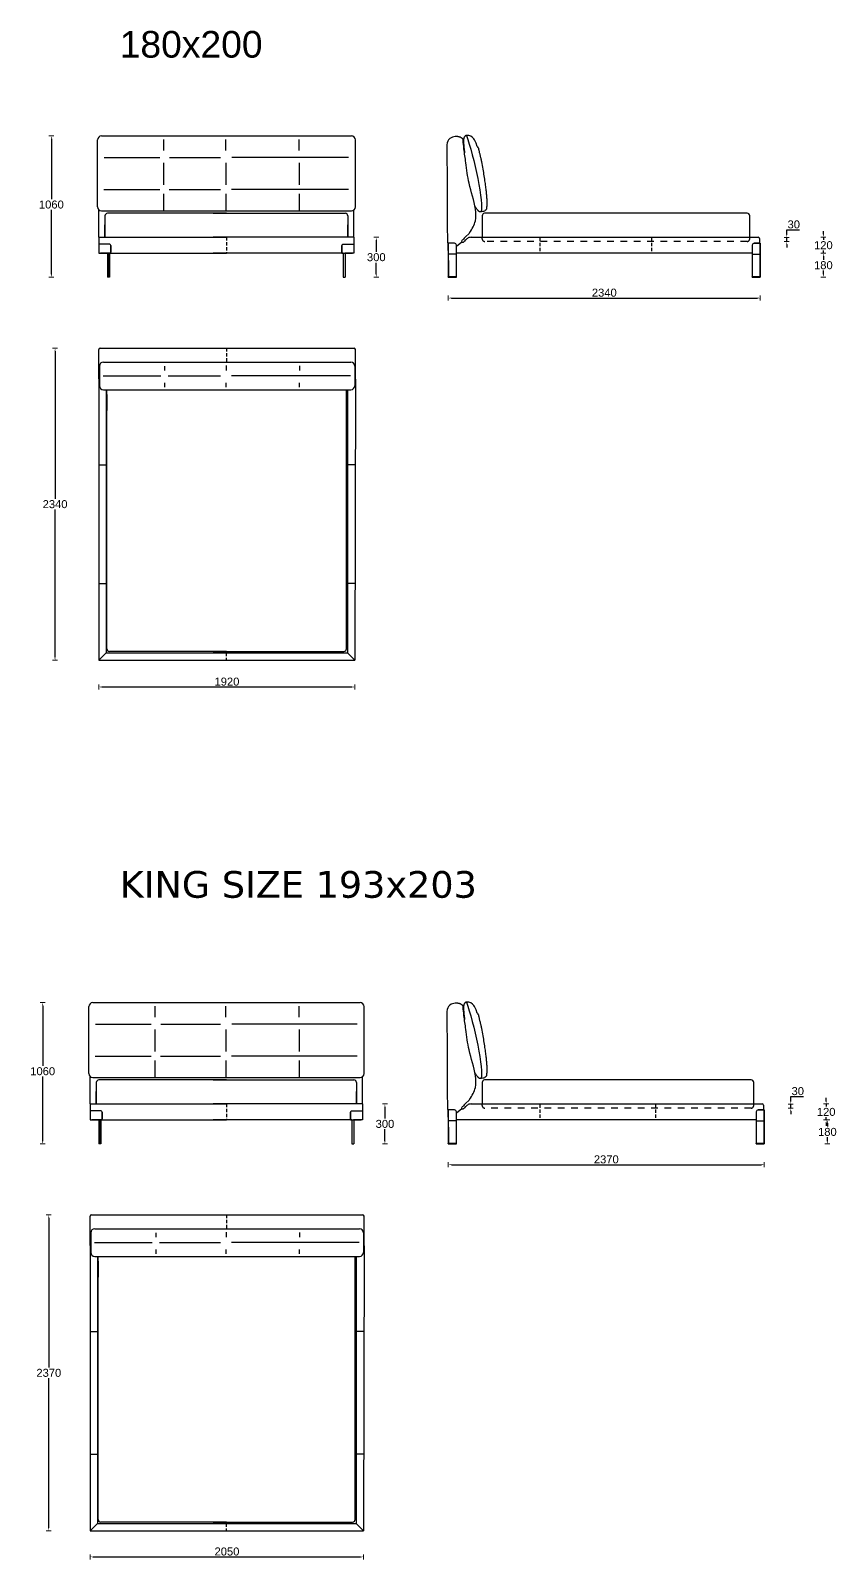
# Model space of a CAD drawing. Extents: x 97888 to 119468, y -91208 to -79661.
# Drawn here: x 104878 to 110922, y -91127 to -79661 of the extents above; entities that cross this region are included whole.
import ezdxf

# ---------------------------------------------------------------- set-up
doc = ezdxf.new("R2010")
doc.units = 0
doc.header["$MEASUREMENT"] = 0
doc.linetypes.add('TRATTEGGIATA', pattern=[0.75, 0.5, -0.25])
doc.linetypes.add('TRATTEGGIATO', pattern=[10, 5, -5])
doc.layers.get('0').update_dxf_attribs({"linetype": 'CONTINUOUS'})
doc.layers.get('Defpoints').update_dxf_attribs({"linetype": 'CONTINUOUS'})
doc.layers.add('_QUOTE', color=1, linetype='CONTINUOUS', lineweight=9)
doc.layers.add('ARREDO', color=7, linetype='CONTINUOUS')
doc.styles.get("Standard").update_dxf_attribs({"font": 'arial.ttf'})
doc.dimstyles.new('1_1', dxfattribs={"dimscale": 15, "dimtxt": 4, "dimasz": 1.5, "dimexe": 1.25, "dimexo": 2, "dimtad": 1, "dimtih": 1, "dimtoh": 1, "dimdec": 0, "dimtxsty": 'Standard', "dimcen": 2.5, "dimclrd": 256, "dimclre": 256, "dimclrt": 256, "dimadec": 0, "dimazin": 0, "dimtfac": 1, "dimtdec": 0, "dimtmove": 0, "dimatfit": 3, "dimfxl": 1.25, "dimfxlon": 1, "dimlwe": 0, "dimarcsym": 0})

# ---------------------------------------------------------------- blocks, each defined once
blk = doc.blocks.new('*D35')
at = {"layer": '_QUOTE', "lineweight": -2, "transparency": 16777216}
for p, q in [((110550, -81190), (110550, -81155)), ((110550, -81155), (110645, -81155)), ((110550, -81243), (110550, -81213)), ((110550, -81265), (110550, -81288))]:
    blk.add_line(p, q, dxfattribs=at)
at = {"layer": '_QUOTE', "lineweight": 0, "transparency": 16777216}
for p, q in [((110531, -81213), (110568, -81213)), ((110531, -81243), (110568, -81243))]:
    blk.add_line(p, q, dxfattribs=at)
at = {"layer": '_QUOTE', "transparency": 16777216}
for points in [[(110546, -81190), (110553, -81190), (110550, -81213)], [(110546, -81265), (110553, -81265), (110550, -81243)]]:
    blk.add_solid(points, dxfattribs=at)
at = {"layer": 'Defpoints', "color": 0, "transparency": 16777216}
for p in [(109011, -81213), (109011, -81243), (110550, -81243)]:
    blk.add_point(p, dxfattribs=at)
at = {"layer": '_QUOTE', "transparency": 16777216, "insert": (110602, -81115), "char_height": 60, "attachment_point": 5}
blk.add_mtext('30', dxfattribs=at)
blk = doc.blocks.new('*D36')
at = {"layer": '_QUOTE', "lineweight": 0, "transparency": 16777216}
for p, q in [((105391, -84565), (105391, -84603)), ((107311, -84565), (107311, -84603))]:
    blk.add_line(p, q, dxfattribs=at)
at = {"layer": '_QUOTE', "lineweight": -2, "transparency": 16777216}
blk.add_line((105413, -84584), (107288, -84584), dxfattribs=at)
at = {"layer": '_QUOTE', "transparency": 16777216}
for points in [[(105413, -84580), (105413, -84588), (105391, -84584)], [(107288, -84580), (107288, -84588), (107311, -84584)]]:
    blk.add_solid(points, dxfattribs=at)
at = {"layer": 'Defpoints', "color": 0, "transparency": 16777216}
for p in [(105391, -83980), (107311, -83984), (107311, -84584)]:
    blk.add_point(p, dxfattribs=at)
at = {"layer": '_QUOTE', "transparency": 16777216, "insert": (106351, -84544), "char_height": 60, "attachment_point": 5}
blk.add_mtext('1920', dxfattribs=at)
blk = doc.blocks.new('*D37')
at = {"layer": '_QUOTE', "lineweight": 0, "transparency": 16777216}
for p, q in [((108011, -81648), (108011, -81686)), ((110351, -81648), (110351, -81686))]:
    blk.add_line(p, q, dxfattribs=at)
at = {"layer": '_QUOTE', "lineweight": -2, "transparency": 16777216}
blk.add_line((108034, -81667), (110329, -81667), dxfattribs=at)
at = {"layer": '_QUOTE', "transparency": 16777216}
for points in [[(108034, -81663), (108034, -81671), (108011, -81667)], [(110329, -81663), (110329, -81671), (110351, -81667)]]:
    blk.add_solid(points, dxfattribs=at)
at = {"layer": 'Defpoints', "color": 0, "transparency": 16777216}
for p in [(108011, -81413), (110351, -81413), (110351, -81667)]:
    blk.add_point(p, dxfattribs=at)
at = {"layer": '_QUOTE', "transparency": 16777216, "insert": (109181, -81627), "char_height": 60, "attachment_point": 5}
blk.add_mtext('2340', dxfattribs=at)
blk = doc.blocks.new('*D38')
at = {"layer": '_QUOTE', "lineweight": 0, "transparency": 16777216}
for p, q in [((105080, -82043), (105043, -82043)), ((105080, -84383), (105043, -84383))]:
    blk.add_line(p, q, dxfattribs=at)
at = {"layer": '_QUOTE', "lineweight": -2, "transparency": 16777216}
for p, q in [((105062, -82066), (105062, -83173)), ((105062, -84361), (105062, -83253))]:
    blk.add_line(p, q, dxfattribs=at)
at = {"layer": '_QUOTE', "transparency": 16777216}
for points in [[(105058, -82066), (105065, -82066), (105062, -82043)], [(105058, -84361), (105065, -84361), (105062, -84383)]]:
    blk.add_solid(points, dxfattribs=at)
at = {"layer": 'Defpoints', "color": 0, "transparency": 16777216}
for p in [(106614, -82043), (105062, -84383), (106614, -84383)]:
    blk.add_point(p, dxfattribs=at)
at = {"layer": '_QUOTE', "transparency": 16777216, "insert": (105062, -83213), "char_height": 60, "attachment_point": 5}
blk.add_mtext('2340', dxfattribs=at)
blk = doc.blocks.new('*D39')
at = {"layer": '_QUOTE', "lineweight": 0, "transparency": 16777216}
for p, q in [((105053, -80451), (105015, -80451)), ((105053, -81511), (105015, -81511))]:
    blk.add_line(p, q, dxfattribs=at)
at = {"layer": '_QUOTE', "lineweight": -2, "transparency": 16777216}
for p, q in [((105034, -80474), (105034, -80926)), ((105034, -81489), (105034, -81006))]:
    blk.add_line(p, q, dxfattribs=at)
at = {"layer": '_QUOTE', "transparency": 16777216}
for points in [[(105030, -80474), (105038, -80474), (105034, -80451)], [(105030, -81489), (105038, -81489), (105034, -81511)]]:
    blk.add_solid(points, dxfattribs=at)
at = {"layer": 'Defpoints', "color": 0, "transparency": 16777216}
for p in [(105034, -80451), (105957, -80451), (105456, -81511)]:
    blk.add_point(p, dxfattribs=at)
at = {"layer": '_QUOTE', "transparency": 16777216, "insert": (105034, -80966), "char_height": 60, "attachment_point": 5}
blk.add_mtext('1060', dxfattribs=at)
blk = doc.blocks.new('*D40')
at = {"layer": '_QUOTE', "lineweight": -2, "transparency": 16777216}
for p, q in [((110824, -81189), (110824, -81166)), ((110824, -81211), (110824, -81231)), ((110824, -81331), (110824, -81311)), ((110824, -81354), (110824, -81376))]:
    blk.add_line(p, q, dxfattribs=at)
at = {"layer": '_QUOTE', "lineweight": 0, "transparency": 16777216}
for p, q in [((110805, -81211), (110843, -81211)), ((110805, -81331), (110843, -81331))]:
    blk.add_line(p, q, dxfattribs=at)
at = {"layer": '_QUOTE', "transparency": 16777216}
for points in [[(110820, -81189), (110828, -81189), (110824, -81211)], [(110820, -81354), (110828, -81354), (110824, -81331)]]:
    blk.add_solid(points, dxfattribs=at)
at = {"layer": 'Defpoints', "color": 0, "transparency": 16777216}
for p in [(109668, -81211), (109668, -81331), (110824, -81331)]:
    blk.add_point(p, dxfattribs=at)
at = {"layer": '_QUOTE', "transparency": 16777216, "insert": (110824, -81271), "char_height": 60, "attachment_point": 5}
blk.add_mtext('120', dxfattribs=at)
blk = doc.blocks.new('*D41')
at = {"layer": '_QUOTE', "lineweight": 0, "transparency": 16777216}
for p, q in [((110805, -81331), (110843, -81331)), ((110805, -81511), (110843, -81511))]:
    blk.add_line(p, q, dxfattribs=at)
at = {"layer": '_QUOTE', "lineweight": -2, "transparency": 16777216}
for p, q in [((110824, -81354), (110824, -81381)), ((110824, -81489), (110824, -81461))]:
    blk.add_line(p, q, dxfattribs=at)
at = {"layer": '_QUOTE', "transparency": 16777216}
for points in [[(110820, -81354), (110828, -81354), (110824, -81331)], [(110820, -81489), (110828, -81489), (110824, -81511)]]:
    blk.add_solid(points, dxfattribs=at)
at = {"layer": 'Defpoints', "color": 0, "transparency": 16777216}
for p in [(109974, -81331), (109974, -81511), (110824, -81511)]:
    blk.add_point(p, dxfattribs=at)
at = {"layer": '_QUOTE', "transparency": 16777216, "insert": (110824, -81421), "char_height": 60, "attachment_point": 5}
blk.add_mtext('180', dxfattribs=at)
blk = doc.blocks.new('*D34')
at = {"layer": '_QUOTE', "lineweight": 0, "transparency": 16777216}
for p, q in [((107452, -81211), (107489, -81211)), ((107452, -81511), (107489, -81511))]:
    blk.add_line(p, q, dxfattribs=at)
at = {"layer": '_QUOTE', "lineweight": -2, "transparency": 16777216}
for p, q in [((107471, -81234), (107471, -81321)), ((107471, -81489), (107471, -81402))]:
    blk.add_line(p, q, dxfattribs=at)
at = {"layer": '_QUOTE', "transparency": 16777216}
for points in [[(107467, -81234), (107474, -81234), (107471, -81211)], [(107467, -81489), (107474, -81489), (107471, -81511)]]:
    blk.add_solid(points, dxfattribs=at)
at = {"layer": 'Defpoints', "color": 0, "transparency": 16777216}
for p in [(107281, -81211), (107281, -81511), (107471, -81511)]:
    blk.add_point(p, dxfattribs=at)
at = {"layer": '_QUOTE', "transparency": 16777216, "insert": (107471, -81361), "char_height": 60, "attachment_point": 5}
blk.add_mtext('300', dxfattribs=at)
blk = doc.blocks.new('*D59')
at = {"layer": '_QUOTE', "lineweight": 0, "transparency": 16777216}
for p, q in [((110561, -87712), (110598, -87712)), ((110561, -87742), (110598, -87742))]:
    blk.add_line(p, q, dxfattribs=at)
at = {"layer": '_QUOTE', "lineweight": -2, "transparency": 16777216}
for p, q in [((110580, -87690), (110580, -87655)), ((110580, -87655), (110675, -87655)), ((110580, -87742), (110580, -87712)), ((110580, -87765), (110580, -87787))]:
    blk.add_line(p, q, dxfattribs=at)
at = {"layer": '_QUOTE', "transparency": 16777216}
for points in [[(110576, -87690), (110583, -87690), (110580, -87712)], [(110576, -87765), (110583, -87765), (110580, -87742)]]:
    blk.add_solid(points, dxfattribs=at)
at = {"layer": 'Defpoints', "color": 0, "transparency": 16777216}
for p in [(109011, -87712), (109011, -87742), (110580, -87742)]:
    blk.add_point(p, dxfattribs=at)
at = {"layer": '_QUOTE', "transparency": 16777216, "insert": (110632, -87615), "char_height": 60, "attachment_point": 5}
blk.add_mtext('30', dxfattribs=at)
blk = doc.blocks.new('*D61')
at = {"layer": '_QUOTE', "lineweight": 0, "transparency": 16777216}
for p, q in [((105326, -91090), (105326, -91127)), ((107376, -91090), (107376, -91127))]:
    blk.add_line(p, q, dxfattribs=at)
at = {"layer": '_QUOTE', "lineweight": -2, "transparency": 16777216}
blk.add_line((105348, -91108), (107353, -91108), dxfattribs=at)
at = {"layer": '_QUOTE', "transparency": 16777216}
for points in [[(105348, -91105), (105348, -91112), (105326, -91108)], [(107353, -91105), (107353, -91112), (107376, -91108)]]:
    blk.add_solid(points, dxfattribs=at)
at = {"layer": 'Defpoints', "color": 0, "transparency": 16777216}
for p in [(105326, -90504), (107376, -90508), (107376, -91108)]:
    blk.add_point(p, dxfattribs=at)
at = {"layer": '_QUOTE', "transparency": 16777216, "insert": (106351, -91068), "char_height": 60, "attachment_point": 5}
blk.add_mtext('2050', dxfattribs=at)
blk = doc.blocks.new('*D62')
at = {"layer": '_QUOTE', "lineweight": 0, "transparency": 16777216}
for p, q in [((108011, -88148), (108011, -88185)), ((110381, -88148), (110381, -88185))]:
    blk.add_line(p, q, dxfattribs=at)
at = {"layer": '_QUOTE', "lineweight": -2, "transparency": 16777216}
blk.add_line((108034, -88167), (110359, -88167), dxfattribs=at)
at = {"layer": '_QUOTE', "transparency": 16777216}
for points in [[(108034, -88163), (108034, -88170), (108011, -88167)], [(110359, -88163), (110359, -88170), (110381, -88167)]]:
    blk.add_solid(points, dxfattribs=at)
at = {"layer": 'Defpoints', "color": 0, "transparency": 16777216}
for p in [(108011, -87913), (110381, -87913), (110381, -88167)]:
    blk.add_point(p, dxfattribs=at)
at = {"layer": '_QUOTE', "transparency": 16777216, "insert": (109196, -88127), "char_height": 60, "attachment_point": 5}
blk.add_mtext('2370', dxfattribs=at)
blk = doc.blocks.new('*D63')
at = {"layer": '_QUOTE', "lineweight": 0, "transparency": 16777216}
for p, q in [((105033, -88543), (104996, -88543)), ((105033, -90913), (104996, -90913))]:
    blk.add_line(p, q, dxfattribs=at)
at = {"layer": '_QUOTE', "lineweight": -2, "transparency": 16777216}
for p, q in [((105015, -88566), (105015, -89688)), ((105015, -90890), (105015, -89768))]:
    blk.add_line(p, q, dxfattribs=at)
at = {"layer": '_QUOTE', "transparency": 16777216}
for points in [[(105011, -88566), (105018, -88566), (105015, -88543)], [(105011, -90890), (105018, -90890), (105015, -90913)]]:
    blk.add_solid(points, dxfattribs=at)
at = {"layer": 'Defpoints', "color": 0, "transparency": 16777216}
for p in [(106632, -88543), (105015, -90913), (106632, -90913)]:
    blk.add_point(p, dxfattribs=at)
at = {"layer": '_QUOTE', "transparency": 16777216, "insert": (105015, -89728), "char_height": 60, "attachment_point": 5}
blk.add_mtext('2370', dxfattribs=at)
blk = doc.blocks.new('*D64')
at = {"layer": '_QUOTE', "lineweight": 0, "transparency": 16777216}
for p, q in [((104988, -86951), (104950, -86951)), ((104988, -88011), (104950, -88011))]:
    blk.add_line(p, q, dxfattribs=at)
at = {"layer": '_QUOTE', "lineweight": -2, "transparency": 16777216}
for p, q in [((104969, -86974), (104969, -87426)), ((104969, -87989), (104969, -87506))]:
    blk.add_line(p, q, dxfattribs=at)
at = {"layer": '_QUOTE', "transparency": 16777216}
for points in [[(104965, -86974), (104973, -86974), (104969, -86951)], [(104965, -87989), (104973, -87989), (104969, -88011)]]:
    blk.add_solid(points, dxfattribs=at)
at = {"layer": 'Defpoints', "color": 0, "transparency": 16777216}
for p in [(104969, -86951), (105930, -86951), (105391, -88011)]:
    blk.add_point(p, dxfattribs=at)
at = {"layer": '_QUOTE', "transparency": 16777216, "insert": (104969, -87466), "char_height": 60, "attachment_point": 5}
blk.add_mtext('1060', dxfattribs=at)
blk = doc.blocks.new('*D65')
at = {"layer": '_QUOTE', "lineweight": 0, "transparency": 16777216}
for p, q in [((110826, -87711), (110864, -87711)), ((110826, -87831), (110864, -87831))]:
    blk.add_line(p, q, dxfattribs=at)
at = {"layer": '_QUOTE', "lineweight": -2, "transparency": 16777216}
for p, q in [((110845, -87689), (110845, -87666)), ((110845, -87711), (110845, -87731)), ((110845, -87831), (110845, -87811)), ((110845, -87854), (110845, -87876))]:
    blk.add_line(p, q, dxfattribs=at)
at = {"layer": '_QUOTE', "transparency": 16777216}
for points in [[(110841, -87689), (110849, -87689), (110845, -87711)], [(110841, -87854), (110849, -87854), (110845, -87831)]]:
    blk.add_solid(points, dxfattribs=at)
at = {"layer": 'Defpoints', "color": 0, "transparency": 16777216}
for p in [(109689, -87711), (109689, -87831), (110845, -87831)]:
    blk.add_point(p, dxfattribs=at)
at = {"layer": '_QUOTE', "transparency": 16777216, "insert": (110845, -87771), "char_height": 60, "attachment_point": 5}
blk.add_mtext('120', dxfattribs=at)
blk = doc.blocks.new('*D66')
at = {"layer": '_QUOTE', "lineweight": 0, "transparency": 16777216}
for p, q in [((110835, -87831), (110873, -87831)), ((110835, -88011), (110873, -88011))]:
    blk.add_line(p, q, dxfattribs=at)
at = {"layer": '_QUOTE', "lineweight": -2, "transparency": 16777216}
for p, q in [((110854, -87854), (110854, -87881)), ((110854, -87989), (110854, -87961))]:
    blk.add_line(p, q, dxfattribs=at)
at = {"layer": '_QUOTE', "transparency": 16777216}
for points in [[(110850, -87854), (110858, -87854), (110854, -87831)], [(110850, -87989), (110858, -87989), (110854, -88011)]]:
    blk.add_solid(points, dxfattribs=at)
at = {"layer": 'Defpoints', "color": 0, "transparency": 16777216}
for p in [(110000, -87831), (110004, -88011), (110854, -88011)]:
    blk.add_point(p, dxfattribs=at)
at = {"layer": '_QUOTE', "transparency": 16777216, "insert": (110854, -87921), "char_height": 60, "attachment_point": 5}
blk.add_mtext('180', dxfattribs=at)
blk = doc.blocks.new('*D60')
at = {"layer": '_QUOTE', "lineweight": 0, "transparency": 16777216}
for p, q in [((107517, -87711), (107554, -87711)), ((107517, -88011), (107554, -88011))]:
    blk.add_line(p, q, dxfattribs=at)
at = {"layer": '_QUOTE', "lineweight": -2, "transparency": 16777216}
for p, q in [((107536, -87734), (107536, -87821)), ((107536, -87989), (107536, -87901))]:
    blk.add_line(p, q, dxfattribs=at)
at = {"layer": '_QUOTE', "transparency": 16777216}
for points in [[(107532, -87734), (107539, -87734), (107536, -87711)], [(107532, -87989), (107539, -87989), (107536, -88011)]]:
    blk.add_solid(points, dxfattribs=at)
at = {"layer": 'Defpoints', "color": 0, "transparency": 16777216}
for p in [(107346, -87711), (107346, -88011), (107536, -88011)]:
    blk.add_point(p, dxfattribs=at)
at = {"layer": '_QUOTE', "transparency": 16777216, "insert": (107536, -87861), "char_height": 60, "attachment_point": 5}
blk.add_mtext('300', dxfattribs=at)

msp = doc.modelspace()

# ---------------------------------------------------------------- linework, layer by layer
for p, q in [((105390.5, -81211.3), (105390.5, -81006.3)), ((105410.2, -81013.7), (107283.9, -81013.7)), ((107303.6, -81211.3), (107303.6, -81006.3)), ((105390.5, -81211.3), (105390.5, -81262.8)), ((105473, -81263.1), (105390.5, -81262.8)), ((107221, -81263.1), (107303.6, -81262.8)), ((107303.6, -81211.3), (107303.6, -81262.8)), ((108183.8, -81211.5), (110285.6, -81211.5)), ((110285.6, -81211.5), (110336, -81211.5)), ((110346, -81221.5), (110346, -81256.2)), ((105390.5, -82273.7), (105390.5, -82053.3)), ((105400.5, -82043.3), (107303.9, -82043.3)), ((107313.9, -82275.2), (107313.9, -82053.3)), ((105394.7, -82177.3), (105394.7, -82324.3)), ((105424.7, -82147.3), (107280.1, -82147.3)), ((107310.1, -82177.3), (107310.1, -82324.3)), ((105390.5, -82273.7), (105390.5, -84383.2)), ((107313.9, -82275.2), (107309.7, -84383.2)), ((105424.7, -82354.3), (107280.1, -82354.3)), ((105445.5, -82358.7), (105445.5, -84328.4)), ((107254.7, -82358.7), (107254.9, -84328.2)), ((105390.5, -82918), (105445.5, -82918)), ((107312.7, -82918), (107254.7, -82918)), ((105390.5, -83808.3), (105445.5, -83808.3)), ((107311, -83808.3), (107254.7, -83808.3)), ((105390.7, -84383.2), (105445.7, -84328.2)), ((105390.7, -84383.2), (107309.7, -84383.2)), ((105445.5, -84328.4), (107254.9, -84328.2)), ((107254.9, -84328.2), (107309.9, -84383.2)), ((105325.5, -87711), (105325.5, -87506.1)), ((105345.2, -87513.5), (107348.9, -87513.5)), ((107368.6, -87711), (107368.6, -87506.1)), ((105325.5, -87711), (105325.5, -87762.6)), ((107368.6, -87711), (107368.6, -87762.5)), ((108183.8, -87711.3), (110315.6, -87711.3)), ((110315.6, -87711.3), (110366, -87711.3)), ((105408, -87762.9), (105325.5, -87762.6)), ((107286, -87762.9), (107368.6, -87762.6)), ((110376, -87721.3), (110376, -87756)), ((105325.5, -88773.5), (105325.5, -88553.1)), ((105335.5, -88543.1), (107368.9, -88543.1)), ((107378.9, -88775), (107378.9, -88553.1)), ((105329.7, -88677.1), (105329.7, -88824.1)), ((105359.7, -88647.1), (107345.1, -88647.1)), ((107375.1, -88677.1), (107375.1, -88824.1)), ((105325.5, -88773.5), (105325.5, -90913)), ((105359.7, -88854.1), (107345.1, -88854.1)), ((105380.5, -88858.5), (105380.5, -90858.2)), ((107319.7, -88858.5), (107319.9, -90858)), ((107378.9, -88775), (107374.7, -90913)), ((105325.5, -89417.8), (105380.5, -89417.8)), ((107377.7, -89417.8), (107319.7, -89417.8)), ((105325.5, -90338.1), (105380.5, -90338.1)), ((107376, -90338.1), (107319.7, -90338.1)), ((105325.7, -90913), (105380.7, -90858)), ((105325.7, -90913), (107374.7, -90913)), ((105380.5, -90858.2), (107319.9, -90858)), ((107319.9, -90858), (107374.9, -90913))]:
    msp.add_line(p, q)
at = {"linetype": 'TRATTEGGIATA', "ltscale": 50}
for p, q in [((106347.4, -81211.5), (106347.4, -81331.5)), ((108697.7, -81216.5), (108697.6, -81327.9)), ((109535.9, -81216.5), (109535.9, -81327.9)), ((106347.2, -82042.5), (106347.1, -82147.3)), ((106346, -84328.2), (106346, -84383.2)), ((106347.4, -87711.3), (106347.4, -87831.3)), ((108697.7, -87716.3), (108697.6, -87827.6)), ((109565.9, -87716.3), (109565.9, -87827.6)), ((106347.2, -88542.3), (106347.1, -88647.1)), ((106346, -90858), (106346, -90913))]:
    msp.add_line(p, q, dxfattribs=at)
for centre, start, end in [((110336, -81221.5), 0, 90), ((105400.5, -82053.3), 90, 180), ((107303.9, -82053.3), 0, 90), ((110366, -87721.3), 0, 90), ((105335.5, -88553.1), 90, 180), ((107368.9, -88553.1), 0, 90)]:
    msp.add_arc(centre, 10, start, end)
for points in [[(108171.2, -81177.6), (108214.3, -81088.4), (108214.8, -81000.9), (108166.8, -80806.2), (108142.5, -80652), (108128.7, -80548), (108121.9, -80481.9)], [(108171.2, -87677.4), (108214.3, -87588.2), (108214.8, -87500.6), (108166.8, -87306), (108142.5, -87151.8), (108128.7, -87047.8), (108121.9, -86981.7)]]:
    msp.add_spline(points, degree=3)
at = {"layer": 'ARREDO'}
for p, q in [((105380.2, -80983.7), (105380.2, -80481.5)), ((105410.2, -80451.5), (107283.9, -80451.5)), ((105878, -80560.6), (105878, -80478.4)), ((105878, -80560.6), (105878, -80478.4)), ((106343.4, -80560.6), (106343.4, -80478.4)), ((106343.4, -80560.6), (106343.4, -80478.4)), ((106892.7, -80560.6), (106892.7, -80478.4)), ((106892.7, -80560.6), (106892.7, -80478.4)), ((107313.9, -80983.7), (107313.9, -80481.5)), ((105429.5, -80612.6), (105848.6, -80612.6)), ((105878, -80818.4), (105878, -80652.6)), ((105878, -80818.4), (105878, -80652.6)), ((105920.1, -80612.6), (106302.3, -80612.6)), ((106344.8, -80818.4), (106344.8, -80652.6)), ((106344.8, -80818.4), (106344.8, -80652.6)), ((106854.8, -80612.6), (106387.7, -80612.6)), ((107263.5, -80612.6), (106841.1, -80612.6)), ((106894.8, -80818.4), (106894.8, -80652.6)), ((106894.8, -80818.4), (106894.8, -80652.6)), ((105428.6, -80853.5), (105848.6, -80853.5)), ((105878, -81013.3), (105878, -80885.6)), ((105918.2, -80853.5), (106302.3, -80853.5)), ((106344.8, -81013.3), (106344.8, -80885.6)), ((106854.8, -80853.5), (106386, -80853.5)), ((107263.5, -80853.5), (106846.9, -80853.5)), ((106894.8, -81013.3), (106894.8, -80885.6)), ((105436.3, -81051.2), (105436.3, -81211.3)), ((106347.4, -81031.2), (105456.3, -81031.2)), ((106247.4, -81031.2), (107237.8, -81031.2)), ((107257.8, -81051.2), (107257.8, -81211.3)), ((108265.7, -81050.7), (108265.3, -81212.6)), ((108389.8, -81030.8), (108281.8, -81031.2)), ((110251.7, -81030.8), (108389.8, -81030.8)), ((110271.7, -81187.1), (110271.7, -81050.8)), ((105436.3, -81211.3), (105436.3, -81117.6)), ((107257.8, -81211.3), (107257.8, -81117.6)), ((105390.5, -81211.5), (106347.4, -81211.5)), ((105390.5, -81262.8), (105390.5, -81331.5)), ((105480.5, -81323.8), (105480.5, -81272.8)), ((105480.5, -81272.8), (105480.5, -81323.8)), ((107303.6, -81211.3), (106247.3, -81211.5)), ((107303.6, -81262.8), (107303.6, -81331.5)), ((108011.3, -81256.4), (108011.3, -81511.5)), ((108056.5, -81256.2), (108011.5, -81256.2)), ((108112.9, -81246.9), (108071.5, -81279.4)), ((110291, -81271.2), (110291, -81511.1)), ((110351, -81256.2), (110306, -81256.2)), ((110306, -81256.2), (110347.4, -81256.2)), ((110351, -81511.3), (110351.2, -81256.4)), ((110351.2, -81256.4), (110351.2, -81511.5)), ((105390.5, -81331.5), (105405.5, -81331.5)), ((105390.5, -81331.5), (106347.4, -81331.5)), ((105390.5, -81331.5), (105405.5, -81331.5)), ((105405.5, -81331.5), (105402.5, -81331.5)), ((105405.5, -81331.5), (105458, -81331.5)), ((105461.9, -81331.5), (105405.5, -81331.5)), ((105462.2, -81331.5), (105405.5, -81331.5)), ((105405.5, -81331.5), (105458, -81331.5)), ((105462.2, -81331.5), (105405.5, -81331.5)), ((105461.9, -81331.5), (105405.5, -81331.5)), ((105405.5, -81331.5), (105458, -81331.5)), ((105455.9, -81331.5), (105455.7, -81511.3)), ((105480.5, -81331.5), (105462.2, -81331.5)), ((105467.8, -81511.5), (105467.8, -81331.5)), ((105470.9, -81331.5), (105470.9, -81511.3)), ((105471.5, -81331.5), (105480.5, -81331.5)), ((105480.5, -81331.5), (105477.5, -81331.5)), ((105480.5, -81331.5), (105480.5, -81323.8)), ((107213.6, -81331.5), (106247.4, -81331.5)), ((107213.6, -81331.5), (107213.6, -81323.8)), ((107222.6, -81331.5), (107213.6, -81331.5)), ((107213.6, -81331.5), (107231.9, -81331.5)), ((107213.6, -81331.5), (107216.6, -81331.5)), ((107223.2, -81331.5), (107223.2, -81511.3)), ((107226.2, -81511.5), (107226.2, -81331.5)), ((107231.9, -81331.5), (107288.6, -81331.5)), ((107231.9, -81331.5), (107288.6, -81331.5)), ((107232.2, -81331.5), (107288.6, -81331.5)), ((107232.2, -81331.5), (107288.6, -81331.5)), ((107288.6, -81331.5), (107236.1, -81331.5)), ((107288.6, -81331.5), (107236.1, -81331.5)), ((107288.6, -81331.5), (107236.1, -81331.5)), ((107238.2, -81331.5), (107238.4, -81511.3)), ((107303.6, -81331.5), (107288.6, -81331.5)), ((107288.6, -81331.5), (107291.6, -81331.5)), ((107303.6, -81331.5), (107288.6, -81331.5)), ((108071.5, -81336.7), (108011.3, -81336.8)), ((110291, -81331.5), (108071.5, -81331.5)), ((110291, -81336.7), (110351.1, -81336.8)), ((105470.7, -81511.5), (105455.9, -81511.5)), ((107223.4, -81511.5), (107238.2, -81511.5)), ((108011.3, -81511.1), (108011.3, -81508.5)), ((108071.3, -81508.1), (108011.5, -81508.1)), ((108011.5, -81508.3), (108015.2, -81508.3)), ((108011.5, -81511.3), (108015.2, -81511.3)), ((108015.2, -81508.3), (108071.3, -81508.3)), ((108015.2, -81511.3), (108030.1, -81511.3)), ((108071.5, -81511.1), (108071.5, -81508.5)), ((110291, -81511.1), (110291, -81508.5)), ((110291, -81511.1), (110351, -81511.3)), ((110291.2, -81508.1), (110351, -81508.1)), ((110347.3, -81508.3), (110291.2, -81508.3)), ((110347.3, -81511.3), (110332.4, -81511.3)), ((110351, -81508.3), (110347.3, -81508.3)), ((110351, -81511.3), (110347.3, -81511.3)), ((110351.2, -81511.1), (110351.2, -81508.5)), ((105883.7, -82176.9), (105883.7, -82210)), ((105883.7, -82176.9), (105883.7, -82210)), ((106344.6, -82173.5), (106344.6, -82210)), ((106344.6, -82173.5), (106344.6, -82210)), ((106894.6, -82174.6), (106894.6, -82210)), ((106894.6, -82174.6), (106894.6, -82210)), ((105422.3, -82250), (105854.3, -82250)), ((105883.7, -82302), (105883.7, -82335.1)), ((105883.7, -82302), (105883.7, -82335.1)), ((105909, -82250), (106302.1, -82250)), ((106343.2, -82302), (106343.2, -82335.1)), ((106343.2, -82302), (106343.2, -82335.1)), ((106854.6, -82250), (106384.6, -82250)), ((107278.8, -82250), (106840.2, -82250)), ((106892.5, -82302), (106892.5, -82335.1)), ((106892.5, -82302), (106892.5, -82335.1)), ((105450.3, -82389.9), (105450.3, -82509.8)), ((105450.5, -84297.1), (105450.5, -82358.7)), ((107247.2, -82358.7), (107247.2, -82509.8)), ((107247.2, -84299.6), (107247.2, -82358.7)), ((106347.3, -84317), (105470.5, -84317)), ((106247.3, -84317), (107227.4, -84317)), ((105315.2, -87483.5), (105315.2, -86981.3)), ((105345.2, -86951.3), (107348.9, -86951.3)), ((105813, -87060.4), (105813, -86978.1)), ((105813, -87060.4), (105813, -86978.1)), ((106343.4, -87060.4), (106343.4, -86978.1)), ((106343.4, -87060.4), (106343.4, -86978.1)), ((106892.7, -87060.4), (106892.7, -86978.1)), ((106892.7, -87060.4), (106892.7, -86978.1)), ((107378.9, -87483.5), (107378.9, -86981.3)), ((105364.5, -87112.3), (105783.6, -87112.3)), ((105855.1, -87112.3), (106302.3, -87112.3)), ((106854.8, -87112.3), (106387.7, -87112.3)), ((107328.5, -87112.3), (106841.1, -87112.3)), ((105813, -87318.1), (105813, -87152.3)), ((105813, -87318.1), (105813, -87152.3)), ((106344.8, -87318.1), (106344.8, -87152.3)), ((106344.8, -87318.1), (106344.8, -87152.3)), ((106894.8, -87318.1), (106894.8, -87152.3)), ((106894.8, -87318.1), (106894.8, -87152.3)), ((105363.6, -87353.3), (105783.6, -87353.3)), ((105853.2, -87353.3), (106302.3, -87353.3)), ((106854.8, -87353.3), (106386, -87353.3)), ((107328.5, -87353.3), (106846.9, -87353.3)), ((105813, -87513), (105813, -87385.4)), ((106344.8, -87513), (106344.8, -87385.4)), ((106894.8, -87513), (106894.8, -87385.4)), ((105371.3, -87550.9), (105371.3, -87711)), ((106347.4, -87530.9), (105391.3, -87530.9)), ((106247.4, -87530.9), (107302.8, -87530.9)), ((107322.8, -87550.9), (107322.8, -87711)), ((108265.7, -87550.5), (108265.3, -87712.4)), ((108389.8, -87530.5), (108281.8, -87530.9)), ((110281.7, -87530.5), (108389.8, -87530.5)), ((110301.7, -87686.9), (110301.7, -87550.5)), ((105325.5, -87711.3), (106347.4, -87711.3)), ((105371.3, -87711), (105371.3, -87617.4)), ((107368.6, -87711), (106247.3, -87711.3)), ((107322.8, -87711), (107322.8, -87617.4)), ((105325.5, -87762.6), (105325.5, -87831.2)), ((105415.5, -87823.6), (105415.5, -87772.6)), ((105415.5, -87772.6), (105415.5, -87823.6)), ((105415.5, -87831.3), (105415.5, -87823.6)), ((107278.6, -87831.3), (107278.6, -87823.6)), ((107368.6, -87762.6), (107368.6, -87831.2)), ((108011.3, -87756.2), (108011.3, -88011.3)), ((108056.5, -87756), (108011.5, -87756)), ((108112.9, -87746.7), (108071.5, -87779.2)), ((110321, -87771), (110321, -88010.9)), ((110381, -87756), (110336, -87756)), ((110336, -87756), (110377.4, -87756)), ((110381, -88011), (110381.2, -87756.2)), ((110381.2, -87756.2), (110381.2, -88011.3)), ((105325.5, -87831.2), (105340.5, -87831.3)), ((105325.5, -87831.2), (105340.5, -87831.3)), ((105325.5, -87831.3), (106347.4, -87831.3)), ((105340.5, -87831.3), (105337.5, -87831.3)), ((105397.2, -87831.2), (105340.5, -87831.3)), ((105397.2, -87831.2), (105340.5, -87831.3)), ((105340.5, -87831.3), (105393, -87831.3)), ((105396.9, -87831.3), (105340.5, -87831.3)), ((105340.5, -87831.3), (105393, -87831.3)), ((105396.9, -87831.3), (105340.5, -87831.3)), ((105340.5, -87831.3), (105393, -87831.3)), ((105390.9, -87831.3), (105390.7, -88011.1)), ((105415.5, -87831.3), (105397.2, -87831.2)), ((105402.8, -88011.3), (105402.8, -87831.2)), ((105405.9, -87831.2), (105405.9, -88011.1)), ((105406.5, -87831.3), (105415.5, -87831.3)), ((105415.5, -87831.3), (105412.5, -87831.3)), ((107278.6, -87831.3), (106247.4, -87831.3)), ((107278.6, -87831.3), (107296.9, -87831.2)), ((107287.6, -87831.3), (107278.6, -87831.3)), ((107278.6, -87831.3), (107281.6, -87831.3)), ((107288.2, -87831.2), (107288.2, -88011.1)), ((107291.2, -88011.3), (107291.2, -87831.2)), ((107296.9, -87831.2), (107353.6, -87831.3)), ((107296.9, -87831.2), (107353.6, -87831.3)), ((107297.2, -87831.3), (107353.6, -87831.3)), ((107297.2, -87831.3), (107353.6, -87831.3)), ((107353.6, -87831.3), (107301.1, -87831.3)), ((107353.6, -87831.3), (107301.1, -87831.3)), ((107353.6, -87831.3), (107301.1, -87831.3)), ((107303.2, -87831.3), (107303.4, -88011.1)), ((107368.6, -87831.2), (107353.6, -87831.3)), ((107368.6, -87831.2), (107353.6, -87831.3)), ((107353.6, -87831.3), (107356.6, -87831.3)), ((108071.5, -87836.5), (108011.3, -87836.5)), ((110321, -87831.3), (108071.5, -87831.3)), ((110321, -87836.5), (110381.1, -87836.5)), ((105405.7, -88011.3), (105390.9, -88011.3)), ((107288.4, -88011.3), (107303.2, -88011.3)), ((108011.3, -88010.8), (108011.3, -88008.2)), ((108071.3, -88007.9), (108011.5, -88007.9)), ((108011.5, -88008), (108015.2, -88008)), ((108011.5, -88011), (108015.2, -88011)), ((108015.2, -88008), (108071.3, -88008)), ((108015.2, -88011), (108030.1, -88011)), ((108071.5, -88010.8), (108071.5, -88008.2)), ((110321, -88010.8), (110321, -88008.2)), ((110321, -88010.9), (110381, -88011)), ((110321.2, -88007.9), (110381, -88007.9)), ((110377.3, -88008), (110321.2, -88008)), ((110377.3, -88011), (110362.4, -88011)), ((110381, -88008), (110377.3, -88008)), ((110381, -88011), (110377.3, -88011)), ((110381.2, -88010.8), (110381.2, -88008.2)), ((105818.7, -88676.6), (105818.7, -88709.8)), ((105818.7, -88676.6), (105818.7, -88709.8)), ((106344.6, -88673.3), (106344.6, -88709.8)), ((106344.6, -88673.3), (106344.6, -88709.8)), ((106894.6, -88674.4), (106894.6, -88709.8)), ((106894.6, -88674.4), (106894.6, -88709.8)), ((105357.3, -88749.8), (105789.3, -88749.8)), ((105385.5, -90826.8), (105385.5, -88858.5)), ((105818.7, -88801.7), (105818.7, -88834.9)), ((105818.7, -88801.7), (105818.7, -88834.9)), ((105844, -88749.8), (106302.1, -88749.8)), ((106343.2, -88801.7), (106343.2, -88834.9)), ((106343.2, -88801.7), (106343.2, -88834.9)), ((106854.6, -88749.8), (106384.6, -88749.8)), ((107343.8, -88749.8), (106840.2, -88749.8)), ((106892.5, -88801.7), (106892.5, -88834.9)), ((106892.5, -88801.7), (106892.5, -88834.9)), ((107312.2, -88858.5), (107312.2, -89009.5)), ((107312.2, -90829.4), (107312.2, -88858.5)), ((105385.3, -88889.7), (105385.3, -89009.5)), ((106347.3, -90846.8), (105405.5, -90846.8)), ((106247.3, -90846.8), (107292.4, -90846.8))]:
    msp.add_line(p, q, dxfattribs=at)
at = {"layer": 'ARREDO', "linetype": 'TRATTEGGIATO', "ltscale": 10}
for p, q in [((108265.3, -81222.6), (108265.3, -81212.6)), ((110251.7, -81242.6), (108285.3, -81242.6)), ((110271.7, -81222.6), (110271.7, -81212.6)), ((108265.3, -87722.4), (108265.3, -87712.4)), ((110301.7, -87722.4), (110301.7, -87712.4)), ((110281.7, -87742.4), (108285.3, -87742.4))]:
    msp.add_line(p, q, dxfattribs=at)
at = {"layer": 'ARREDO'}
for points in [[(110271.7, -81211.5), (110271.7, -81050.8)], [(110301.7, -87711.3), (110301.7, -87550.5)]]:
    msp.add_lwpolyline(points, dxfattribs=at)
for points in [[(107213.6, -81323.8), (107213.6, -81272.8, -0.3414493), (107221, -81263.1, 0.3414493), (107213.6, -81272.8), (107213.6, -81323.8)], [(108011.3, -81256.4), (108011.5, -81511.3), (108071.5, -81511.1), (108071.5, -81271.2, 0.4142136), (108056.5, -81256.2), (108015.1, -81256.2)], [(107278.6, -87823.6), (107278.6, -87772.6, -0.3414493), (107286, -87762.9, 0.3414493), (107278.6, -87772.6), (107278.6, -87823.6)], [(108011.3, -87756.2), (108011.5, -88011), (108071.5, -88010.9), (108071.5, -87771, 0.4142136), (108056.5, -87756), (108015.1, -87756)]]:
    msp.add_lwpolyline(points, format="xyb", dxfattribs=at)
for centre, radius, start, end in [((105410.2, -80481.5), 30, 90, 180), ((107283.9, -80481.5), 30, 0, 90), ((108055.5, -80511.1), 52.5, 102.92909, 158.19971), ((108077.6, -80596), 140.3, 87.5084, 103.97983), ((108455.8, -80386.6), 268.1, 212.1561, 215.96311), ((105410.2, -80983.7), 30, 180, 270), ((105456.3, -81051.2), 20, 90, 180), ((107237.8, -81051.2), 20, 0, 90), ((107283.9, -80983.7), 30, 270, 0), ((108285.7, -81050.8), 20, 101.36059, 180), ((110251.7, -81050.8), 20, 360, 90), ((105470.5, -81272.8), 10, 0.00227, 75.41201), ((105470.5, -81272.8), 10, 0.00227, 75.41201), ((108011.5, -81256.4), 0.2, 90.00005, 180.00004), ((110306, -81271.2), 15, 90, 180), ((110351, -81256.4), 0.2, 359.99996, 89.99995), ((105471.5, -81322.5), 9, 270, 272.24749), ((107222.6, -81322.5), 9, 267.75251, 270), ((105455.9, -81511.3), 0.2, 180, 270), ((105470.7, -81511.3), 0.2, 270, 0), ((107223.4, -81511.3), 0.2, 180, 270), ((107238.2, -81511.3), 0.2, 270, 0), ((108011.5, -81507.9), 0.2, 180, 270), ((108011.5, -81508.5), 0.2, 90, 180), ((108011.5, -81511.1), 0.2, 180, 270), ((108071.3, -81507.9), 0.2, 270, 0), ((108071.3, -81508.5), 0.2, 10.48412, 79.51588), ((108071.3, -81508.5), 0.2, 79.51588, 90), ((108071.3, -81511.1), 0.2, 280.48412, 349.51588), ((108071.3, -81511.1), 0.2, 270, 280.48412), ((108071.3, -81508.5), 0.2, 0, 10.48412), ((108071.3, -81511.1), 0.2, 349.51588, 360), ((110291.2, -81507.9), 0.2, 180, 270), ((110291.2, -81508.5), 0.2, 100.48412, 169.51588), ((110291.2, -81508.5), 0.2, 169.51588, 180), ((110291.2, -81511.1), 0.2, 180, 190.48412), ((110291.2, -81511.1), 0.2, 190.48412, 259.51588), ((110291.2, -81508.5), 0.2, 90, 100.48412), ((110291.2, -81511.1), 0.2, 259.51588, 270), ((110351, -81507.9), 0.2, 270, 360), ((110351, -81508.5), 0.2, 360, 90), ((110351, -81511.1), 0.2, 270, 0), ((105424.7, -82177.3), 30, 90, 180), ((107280.1, -82177.3), 30, 0, 90), ((105424.7, -82324.3), 30, 180, 270), ((107280.1, -82324.3), 30, 270, 0), ((105470.5, -84297), 20, 180, 270), ((107227.4, -84297), 20, 270, 0), ((105345.2, -86981.3), 30, 90, 180), ((107348.9, -86981.3), 30, 0, 90), ((108055.5, -87010.8), 52.5, 102.92909, 158.19971), ((108077.6, -87095.8), 140.3, 87.5084, 103.97983), ((108455.8, -86886.4), 268.1, 212.1561, 215.96311), ((105345.2, -87483.5), 30, 180, 270), ((107348.9, -87483.5), 30, 270, 0), ((105391.3, -87550.9), 20, 90, 180), ((107302.8, -87550.9), 20, 0, 90), ((108285.7, -87550.5), 20, 101.36059, 180), ((110281.7, -87550.5), 20, 360, 90), ((105405.5, -87772.6), 10, 0.00227, 75.41201), ((105405.5, -87772.6), 10, 0.00227, 75.41201), ((108011.5, -87756.2), 0.2, 90.00005, 180.00004), ((110336, -87771), 15, 90, 180), ((110381, -87756.2), 0.2, 359.99996, 89.99995), ((105406.5, -87822.3), 9, 270, 272.24749), ((107287.6, -87822.3), 9, 267.75251, 270), ((105390.9, -88011.1), 0.2, 180, 270), ((105405.7, -88011.1), 0.2, 270, 0), ((107288.4, -88011.1), 0.2, 180, 270), ((107303.2, -88011.1), 0.2, 270, 0), ((108011.5, -88007.7), 0.2, 180, 270), ((108011.5, -88008.2), 0.2, 90, 180), ((108011.5, -88010.8), 0.2, 180, 270), ((108071.3, -88007.7), 0.2, 270, 0), ((108071.3, -88008.2), 0.2, 10.48412, 79.51588), ((108071.3, -88008.2), 0.2, 79.51588, 90), ((108071.3, -88010.8), 0.2, 280.48412, 349.51588), ((108071.3, -88010.8), 0.2, 270, 280.48412), ((108071.3, -88008.2), 0.2, 0, 10.48412), ((108071.3, -88010.8), 0.2, 349.51588, 360), ((110321.2, -88007.7), 0.2, 180, 270), ((110321.2, -88008.2), 0.2, 100.48412, 169.51588), ((110321.2, -88008.2), 0.2, 169.51588, 180), ((110321.2, -88010.8), 0.2, 180, 190.48412), ((110321.2, -88010.8), 0.2, 190.48412, 259.51588), ((110321.2, -88008.2), 0.2, 90, 100.48412), ((110321.2, -88010.8), 0.2, 259.51588, 270), ((110381, -88007.7), 0.2, 270, 360), ((110381, -88008.2), 0.2, 360, 90), ((110381, -88010.8), 0.2, 270, 0), ((105359.7, -88677.1), 30, 90, 180), ((107345.1, -88677.1), 30, 0, 90), ((105359.7, -88824.1), 30, 180, 270), ((107345.1, -88824.1), 30, 270, 0), ((105405.5, -90826.8), 20, 180, 270), ((107292.4, -90826.8), 20, 270, 0)]:
    msp.add_arc(centre, radius, start, end, dxfattribs=at)
at = {"layer": 'ARREDO', "linetype": 'TRATTEGGIATO', "ltscale": 10}
for centre, start, end in [((108285.3, -81222.6), 180, 270), ((110251.7, -81222.6), 270, 0), ((108285.3, -87722.4), 180, 270), ((110281.7, -87722.4), 270, 0)]:
    msp.add_arc(centre, 20, start, end, dxfattribs=at)
at = {"layer": 'ARREDO'}
for points in [[(108083.7, -80455.9), (108113.3, -80455.3), (108121.9, -80481.9)], [(108083.7, -86955.6), (108113.3, -86955), (108121.9, -86981.7)]]:
    msp.add_rational_spline(points, [1, 0.771014814883, 0.919903422872], degree=2, dxfattribs=at)
for points, degree in [([(108146.8, -80446.8), (108118.1, -80456.9), (108127.4, -80519.8)], 2), ([(108146.4, -80447), (108203.3, -80595.5), (108280.3, -80970.9), (108255.8, -81019.8)], 3), ([(108006.7, -80491.6), (107996.4, -80513.7), (108003.1, -80679.3), (108003.1, -81025.2), (108003.1, -81271.2), (108011.1, -81323.7)], 3), ([(108127.4, -80519.8), (108124.6, -80522.9), (108133.9, -80575.5)], 2), ([(108262.1, -80644.3), (108260.8, -80637), (108259.5, -80629.6), (108258.2, -80622.3), (108252.6, -80613.1), (108242.1, -80558.6), (108240.5, -80551.3), (108238.8, -80544.1)], 7), ([(108298.6, -80997.7), (108314.3, -80930.9), (108262.1, -80644.3)], 2), ([(108248.4, -81020.5), (108237.1, -81021.4), (108211.1, -80975.8)], 2), ([(108298.6, -80997.7), (108301.4, -81000.5), (108278.2, -81018.8), (108268.6, -81019.3), (108248.4, -81020.5)], 3), ([(108006.7, -86991.3), (107996.4, -87013.4), (108003.1, -87179.1), (108003.1, -87524.9), (108003.1, -87770.9), (108011.1, -87823.5)], 3), ([(108146.8, -86946.6), (108118.1, -86956.6), (108127.4, -87019.5)], 2), ([(108127.4, -87019.5), (108124.6, -87022.7), (108133.9, -87075.3)], 2), ([(108146.4, -86946.8), (108203.3, -87095.3), (108280.3, -87470.7), (108255.8, -87519.6)], 3), ([(108262.1, -87144.1), (108260.8, -87136.7), (108259.5, -87129.4), (108258.2, -87122.1), (108252.6, -87112.9), (108242.1, -87058.3), (108240.5, -87051.1), (108238.8, -87043.9)], 7), ([(108298.6, -87497.5), (108314.3, -87430.7), (108262.1, -87144.1)], 2), ([(108248.4, -87520.2), (108237.1, -87521.1), (108211.1, -87475.5)], 2), ([(108298.6, -87497.5), (108301.4, -87500.2), (108278.2, -87518.6), (108268.6, -87519), (108248.4, -87520.2)], 3)]:
    msp.add_open_spline(points, degree=degree, dxfattribs=at)
for points, knots in [([(108228.8, -80529.3), (108214, -80489.5), (108198.7, -80463.2), (108171.5, -80442.1), (108146.4, -80447)], [42.1977074, 42.1977074, 42.1977074, 42.1977074, 75.6757237, 151.3514474, 151.3514474, 151.3514474, 151.3514474]), ([(108171.2, -81177.6), (108167.7, -81181.2), (108131, -81218.5), (108121.7, -81226.9), (108112.1, -81237.1), (108110.7, -81241.2), (108111.4, -81243.7)], [14.0018021, 14.0018021, 14.0018021, 14.0018021, 15.6421395, 46.9264184, 62.5685579, 77.0290697, 77.0290697, 77.0290697, 77.0290697]), ([(108183.8, -81211.5), (108168.8, -81211.5), (108154.5, -81219), (108136.6, -81234.7), (108129, -81244.2), (108122.3, -81250.2), (108116.1, -81250.2), (108112.2, -81246.7), (108111.4, -81243.7)], [0, 0, 0, 0, 15.6421395, 31.2842789, 46.9264184, 62.5685579, 78.2106973, 92.4102868, 92.4102868, 92.4102868, 92.4102868]), ([(108228.8, -87029.1), (108214, -86989.3), (108198.7, -86963), (108171.5, -86941.9), (108146.4, -86946.8)], [42.1977074, 42.1977074, 42.1977074, 42.1977074, 75.6757237, 151.3514474, 151.3514474, 151.3514474, 151.3514474]), ([(108171.2, -87677.4), (108167.7, -87680.9), (108131, -87718.3), (108121.7, -87726.7), (108112.1, -87736.9), (108110.7, -87741), (108111.4, -87743.5)], [14.0018021, 14.0018021, 14.0018021, 14.0018021, 15.6421395, 46.9264184, 62.5685579, 77.0290697, 77.0290697, 77.0290697, 77.0290697]), ([(108183.8, -87711.3), (108168.8, -87711.3), (108154.5, -87718.8), (108136.6, -87734.4), (108129, -87744), (108122.3, -87749.9), (108116.1, -87750), (108112.2, -87746.5), (108111.4, -87743.5)], [0, 0, 0, 0, 15.6421395, 31.2842789, 46.9264184, 62.5685579, 78.2106973, 92.4102868, 92.4102868, 92.4102868, 92.4102868])]:
    msp.add_open_spline(points, degree=3, knots=knots, dxfattribs=at)

# ---------------------------------------------------------------- texts
at = {"char_height": 200, "attachment_point": 1}
for s, width, insert in [('180x200', 1336.338, (105546.5, -79664)), ('{\\fVerdana|b0|i0|c0|p34;KING SIZE 193x203}', 6259.394, (105546.5, -85964.5))]:
    msp.add_mtext_dynamic_manual_height_columns(s, width=width, gutter_width=1, heights=[0], dxfattribs=dict(at, insert=insert))

# ---------------------------------------------------------------- dimensions: what is measured, and where the dimension line sits
at = {"layer": '_QUOTE'}
for base, p1, p2, picture, middle in [((105034.1, -80451.5), (105455.9, -81511.5), (105957.4, -80451.5), '*D39', (105034.1, -80966.2)), ((110549.7, -81242.6), (109010.6, -81212.6), (109010.6, -81242.6), '*D35', (110602, -81154.9)), ((104969.1, -86951.3), (105390.9, -88011.3), (105930.4, -86951.3), '*D64', (104969.1, -87465.9)), ((110579.7, -87742.4), (109010.6, -87712.4), (109010.6, -87742.4), '*D59', (110632, -87654.7))]:
    dim = msp.add_linear_dim(base=base, p1=p1, p2=p2, angle=90, dimstyle='1_1', dxfattribs=at)
    dim.commit()
    dim.dimension.update_dxf_attribs({"geometry": picture, "text_midpoint": middle, "dimtype": 160})
for base, p1, p2, picture, middle in [((110823.8, -81331.5), (109667.9, -81211.5), (109667.9, -81331.5), '*D40', (110823.8, -81271.5)), ((107470.6, -81511.5), (107281, -81211.5), (107281, -81511.5), '*D34', (107470.6, -81361.5)), ((110823.8, -81511.5), (109973.8, -81331.5), (109973.8, -81511.5), '*D41', (110823.8, -81421.5)), ((105061.6, -84383.2), (106614.4, -82043.3), (106614.4, -84383.2), '*D38', (105061.6, -83213.3)), ((107535.6, -88011.3), (107346, -87711.3), (107346, -88011.3), '*D60', (107535.6, -87861.3)), ((110845, -87831.3), (109689.1, -87711.3), (109689.1, -87831.3), '*D65', (110845, -87771.3)), ((110853.8, -88011.3), (109999.5, -87831.3), (110003.8, -88011.3), '*D66', (110853.8, -87921.3)), ((105014.6, -90913), (106632.3, -88543.1), (106632.3, -90913), '*D63', (105014.6, -89728))]:
    dim = msp.add_linear_dim(base=base, p1=p1, p2=p2, angle=90, dimstyle='1_1', dxfattribs=at)
    dim.commit()
    dim.dimension.update_dxf_attribs({"geometry": picture, "text_midpoint": middle})
for base, p1, p2, picture, middle in [((110351.2, -81666.9), (108011.3, -81413.2), (110351.2, -81413.2), '*D37', (109181.2, -81626.9)), ((107310.5, -84584.1), (105390.5, -83979.8), (107310.5, -83983.6), '*D36', (106350.5, -84544.1)), ((110381.2, -88166.7), (108011.3, -87912.9), (110381.2, -87912.9), '*D62', (109196.2, -88126.7)), ((107375.5, -91108.3), (105325.5, -90503.8), (107375.5, -90507.8), '*D61', (106350.5, -91068.3))]:
    dim = msp.add_linear_dim(base=base, p1=p1, p2=p2, dimstyle='1_1', dxfattribs=at)
    dim.commit()
    dim.dimension.update_dxf_attribs({"geometry": picture, "text_midpoint": middle})

doc.saveas('drawing.dxf')
